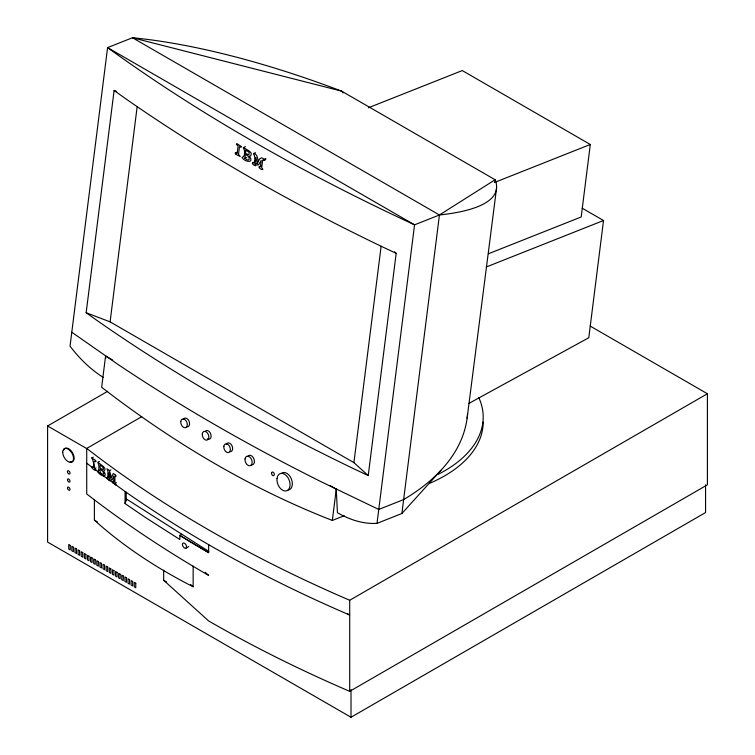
<?xml version="1.0" encoding="UTF-8"?>
<svg xmlns="http://www.w3.org/2000/svg" width="755" height="755" viewBox="0 0 755 755"><rect width="100%" height="100%" fill="white"/><g stroke="black" fill="none" stroke-linecap="round" stroke-linejoin="round"><path stroke-width="1.13" d="M394.497 251.821L396.177 253.34L368.232 475.584L353.633 468.695A1631.612 784.917 7.2 0 1 97.593 320.875L86.155 312.73L114.109 90.487L116.289 91.317M112.731 360.088L105.587 355.964L101.651 387.268A1134.152 748.224 68.4 0 0 332.332 520.45L344.233 515.722M368.232 475.584L353.916 462.636L110.098 321.866L137.165 106.644M244.865 158.267L245.318 154.662C250.481 155.539 250.707 163.505 244.865 158.267L246.791 157.502M332.332 520.45L336.268 489.146L330.143 485.607M353.916 462.636L381.124 246.243M336.268 489.146L337.438 512.683A115.855 76.434 68.4 0 0 354.086 520.214L357.426 521.205A115.855 76.434 68.4 0 0 377.009 523.375L414.552 224.839L439.438 214.977L495.12 179.747L341.637 91.138L132.465 37.75L107.587 47.612L70.036 346.149A115.855 76.434 68.4 0 0 103.463 377.538M377.009 523.375L401.886 513.513L439.438 214.977A370.847 73.32 12.7 0 0 495.12 179.747L494.827 182.068M368.506 107.738L462.268 70.564L590.306 144.488L581.19 216.978L488.513 253.727M582.19 208.191L603.528 220.507L588.787 337.749L468.921 403.406M467.109 418.261L496.545 188.316M106.832 477.604C112.58 485.493 107.852 476.481 109.069 472.705L111.391 480.18L112.014 480.105L113.741 476.084L113.741 482.171L112.759 481.879L112.759 482.719L115.977 485.031L114.93 483.03L114.93 475.905L115.977 476.311L115.855 475.206L113.354 473.489L111.4 477.49L109.447 470.563L106.955 468.761L107.88 470.827L107.88 477.924L106.832 477.604L108.39 476.896M208.644 544.657L208.644 552.632A1284.595 741.655 0 0 1 186.919 539.787L179.86 535.399L179.86 539.495L145.12 517.288L125.066 503.566L126.208 498.876L208.824 551.424M97.801 462.249C99.679 465.514 98.858 470.469 97.914 472.13C101.132 476.547 108.437 478.104 103.662 471.073C109.503 467.656 94.337 462.296 99.358 461.541M263.891 160.4L264.071 160.013C262.145 155.926 258.984 158.295 258.097 162.193C258.135 159.701 257.21 152.755 253.501 153.86C255.445 155.436 255.275 164.647 252.793 162.853C251.019 163.741 255.549 166.6 256.181 165.468L255.058 163.844L255.879 157.37L257.719 165.062L258.503 164.901L261.173 160.428L260.352 166.902L259.022 167.1C259.154 168.356 262.183 170.375 262.9 169.318L261.702 167.685L262.655 160.088L263.74 160.456L265.826 159.635M91.723 457.851C93.11 459.446 95.706 470.318 91.902 466.666C90.808 467.864 95.923 471.658 96.121 470.035C93.507 468.987 92.705 458.266 95.809 461.805C97.612 459.88 88.675 457.964 93.346 457.19M243.412 147.536L243.252 147.923C245.469 150.264 245.092 157.342 242.072 157.323C244.073 161.938 254.869 163.892 249.443 156.257L250.396 156.021C255.105 150.67 238.976 147.942 245.488 146.715M235.334 152.944L235.409 154.124L240.232 156.53L238.505 154.388L239.477 146.706L241.015 147.3L241.477 146.649L236.749 143.544L236.4 144.488L238.108 145.923L237.145 153.595L235.334 152.944L237.268 152.18M401.886 513.513L440.882 470.346M705.557 484.908L705.557 512.551L351.009 717.25L47.593 542.081L47.593 425.98L107.71 391.279M205.2 572.29L208.644 575.404A1284.595 741.655 0 0 1 86.721 493.959L86.721 448.423L141.751 416.656M185.947 548.149L188.703 546.554M86.721 448.423A1284.595 741.655 0 0 0 349.707 600.263L707.407 393.751L707.407 484.823L349.707 691.335A1284.595 741.655 0 0 1 208.644 620.94L163.665 580.293L163.665 570.214M181.88 534.295L179.803 535.437L208.644 552.632M94.573 468.562L96.008 467.902M97.914 471.007L99.358 470.346M109.447 470.563L110.891 469.903M112.759 481.879L114.326 481.18M115.1 483.464L116.544 482.794M253.642 153.482L255.577 152.708M252.463 162.844L254.397 162.08M263.891 159.248L265.826 158.484M255.086 164.052L257.021 163.288M255.218 164.25L257.144 163.476M259.182 166.704L261.277 165.892M494.365 182.531L590.306 144.488M486.229 267.015L603.528 220.507M86.155 312.73L110.098 321.866M396.177 253.34L381.586 246.451A1631.612 784.917 7.2 0 1 125.547 98.631L114.109 90.487M439.438 214.977L132.465 37.75A370.847 115.147 23.5 0 1 341.637 91.138L343.119 92.922M590.183 326.066L707.407 393.751M47.593 425.98L86.844 448.64M347.668 613.872L349.707 615.051A1284.595 741.655 0 0 1 125.066 491.496L102.907 475.452M94.394 499.376L94.394 520.138L97.452 521.903M163.665 580.293L166.713 582.048M71.791 332.219L117.157 363.882A1631.612 784.917 7.2 0 0 322.14 482.228L378.755 509.446L403.642 499.574A352.594 169.62 7.2 0 0 467.6 413.617M86.721 463.221L92.119 467.298M94.809 469.336L101.104 474.093M190.543 584.417L193.148 586.777L193.148 566.014M105.587 355.964L105.7 358.314M351.009 689.598L351.009 717.25M349.707 600.263L349.707 691.335M126.208 492.034L126.208 500.924M125.066 491.496L125.066 503.566M478.689 397.356A131.823 76.104 0 0 1 437.806 474.517M483.181 422.083A131.823 76.104 0 0 1 429.472 483.389M226.349 444.44A4.596 3.039 68.4 0 1 232.021 445.79A4.596 3.039 68.4 0 1 229.718 451.641M248.055 456.133A5.011 3.303 68.4 0 1 253.991 459.049A5.011 3.303 68.4 0 1 251.236 464.825M205.266 431.237A4.596 3.039 68.4 0 1 210.9 434.484A4.596 3.039 68.4 0 1 207.323 438.863M281.917 472.989A9.173 6.049 68.4 0 1 291.553 479.397A9.173 6.049 68.4 0 1 288.165 490.061M183.286 419.582A4.596 3.039 68.4 0 1 188.958 420.931A4.596 3.039 68.4 0 1 186.655 426.783M193.148 586.777A544.544 314.391 0 0 1 94.394 520.138M63.505 450.376A7.654 4.417 60 0 1 72.555 452.802A7.654 4.417 60 0 1 70.13 461.862M245.885 150.132L245.469 153.407L248.933 154.898L249.197 152.397L245.885 150.132M103.473 468.817L102.661 469.742L100.104 468.006L100.104 464.938L102.652 466.854L103.473 468.817M103.926 473.64L102.897 474.499L100.104 472.573L100.104 469.185L102.746 471.214L103.926 473.64M414.552 224.839L107.587 47.612A1631.612 784.917 7.2 0 0 414.552 224.839M70.253 545.403L68.733 544.515L68.733 549.036L70.253 549.914L70.253 545.403M73.377 547.196L71.848 546.318L71.848 550.839L73.377 551.716L73.377 547.196M76.491 548.998L74.971 548.121L74.971 552.632L76.491 553.519L76.491 548.998M79.615 550.801L78.086 549.923L78.086 554.434L79.615 555.312L79.615 550.801M82.729 552.603L81.21 551.726L81.21 556.237L82.729 557.115L82.729 552.603M85.853 554.406L84.334 553.528L84.334 558.039L85.853 558.917L85.853 554.406M88.977 556.208L87.448 555.331L87.448 559.842L88.977 560.72L88.977 556.208M92.091 558.011L90.572 557.124L90.572 561.644L92.091 562.522L92.091 558.011M95.215 559.804L93.686 558.927L93.686 563.447L95.215 564.325L95.215 559.804M98.329 561.607L96.81 560.729L96.81 565.25L98.329 566.127L98.329 561.607M101.453 563.409L99.934 562.532L99.934 567.043L101.453 567.93L101.453 563.409M104.577 565.212L103.048 564.334L103.048 568.845L104.577 569.723L104.577 565.212M107.691 567.014L106.172 566.137L106.172 570.648L107.691 571.526L107.691 567.014M110.815 568.817L109.286 567.939L109.286 572.45L110.815 573.328L110.815 568.817M113.929 570.62L112.41 569.732L112.41 574.253L113.929 575.131L113.929 570.62M117.053 572.413L115.534 571.535L115.534 576.056L117.053 576.933L117.053 572.413M120.168 574.215L118.648 573.338L118.648 577.858L120.168 578.736L120.168 574.215M123.291 576.018L121.772 575.14L121.772 579.651L123.291 580.538L123.291 576.018M126.415 577.82L124.886 576.943L124.886 581.454L126.415 582.332L126.415 577.82M129.53 579.623L128.01 578.745L128.01 583.256L129.53 584.134L129.53 579.623M132.654 581.426L131.125 580.548L131.125 585.059L132.654 585.937L132.654 581.426M135.768 583.228L134.248 582.35L134.248 586.861L135.768 587.739L135.768 583.228M223.829 446.318A4.596 3.039 68.4 0 0 228.274 452.604A4.596 3.039 68.4 0 0 229.143 445.667A4.596 3.039 68.4 0 0 223.829 446.318M245.026 458.936A5.011 3.303 68.4 0 0 249.867 465.788A5.011 3.303 68.4 0 0 250.82 458.238A5.011 3.303 68.4 0 0 245.026 458.936M202.302 433.889A4.596 3.039 68.4 0 0 206.747 440.165A4.596 3.039 68.4 0 0 207.616 433.238A4.596 3.039 68.4 0 0 202.302 433.889M277.028 478.443A9.173 6.049 68.4 0 0 285.89 490.967A9.173 6.049 68.4 0 0 287.627 477.151A9.173 6.049 68.4 0 0 277.028 478.443M271.583 473.074A1.916 1.265 68.4 0 0 273.442 475.697A1.916 1.265 68.4 0 0 273.801 472.809A1.916 1.265 68.4 0 0 271.583 473.074M180.766 421.46A4.596 3.039 68.4 0 0 185.211 427.736A4.596 3.039 68.4 0 0 186.079 420.809A4.596 3.039 68.4 0 0 180.766 421.46M62.712 452.236A7.654 4.417 60 0 0 70.838 462.343A7.654 4.417 60 0 0 70.838 451.509A7.654 4.417 60 0 0 62.712 452.236M67.431 471.648A1.831 1.057 60 0 0 69.375 474.065A1.831 1.057 60 0 0 69.375 471.469A1.831 1.057 60 0 0 67.431 471.648M67.478 479.784A1.774 1.019 60 0 0 69.356 482.124A1.774 1.019 60 0 0 69.356 479.623A1.774 1.019 60 0 0 67.478 479.784M67.478 487.947A1.774 1.019 60 0 0 69.356 490.288A1.774 1.019 60 0 0 69.356 487.787A1.774 1.019 60 0 0 67.478 487.947M182.436 544.43A2.916 1.68 60 0 0 185.522 548.272A2.916 1.68 60 0 0 185.522 544.157A2.916 1.68 60 0 0 182.436 544.43"/></g></svg>
